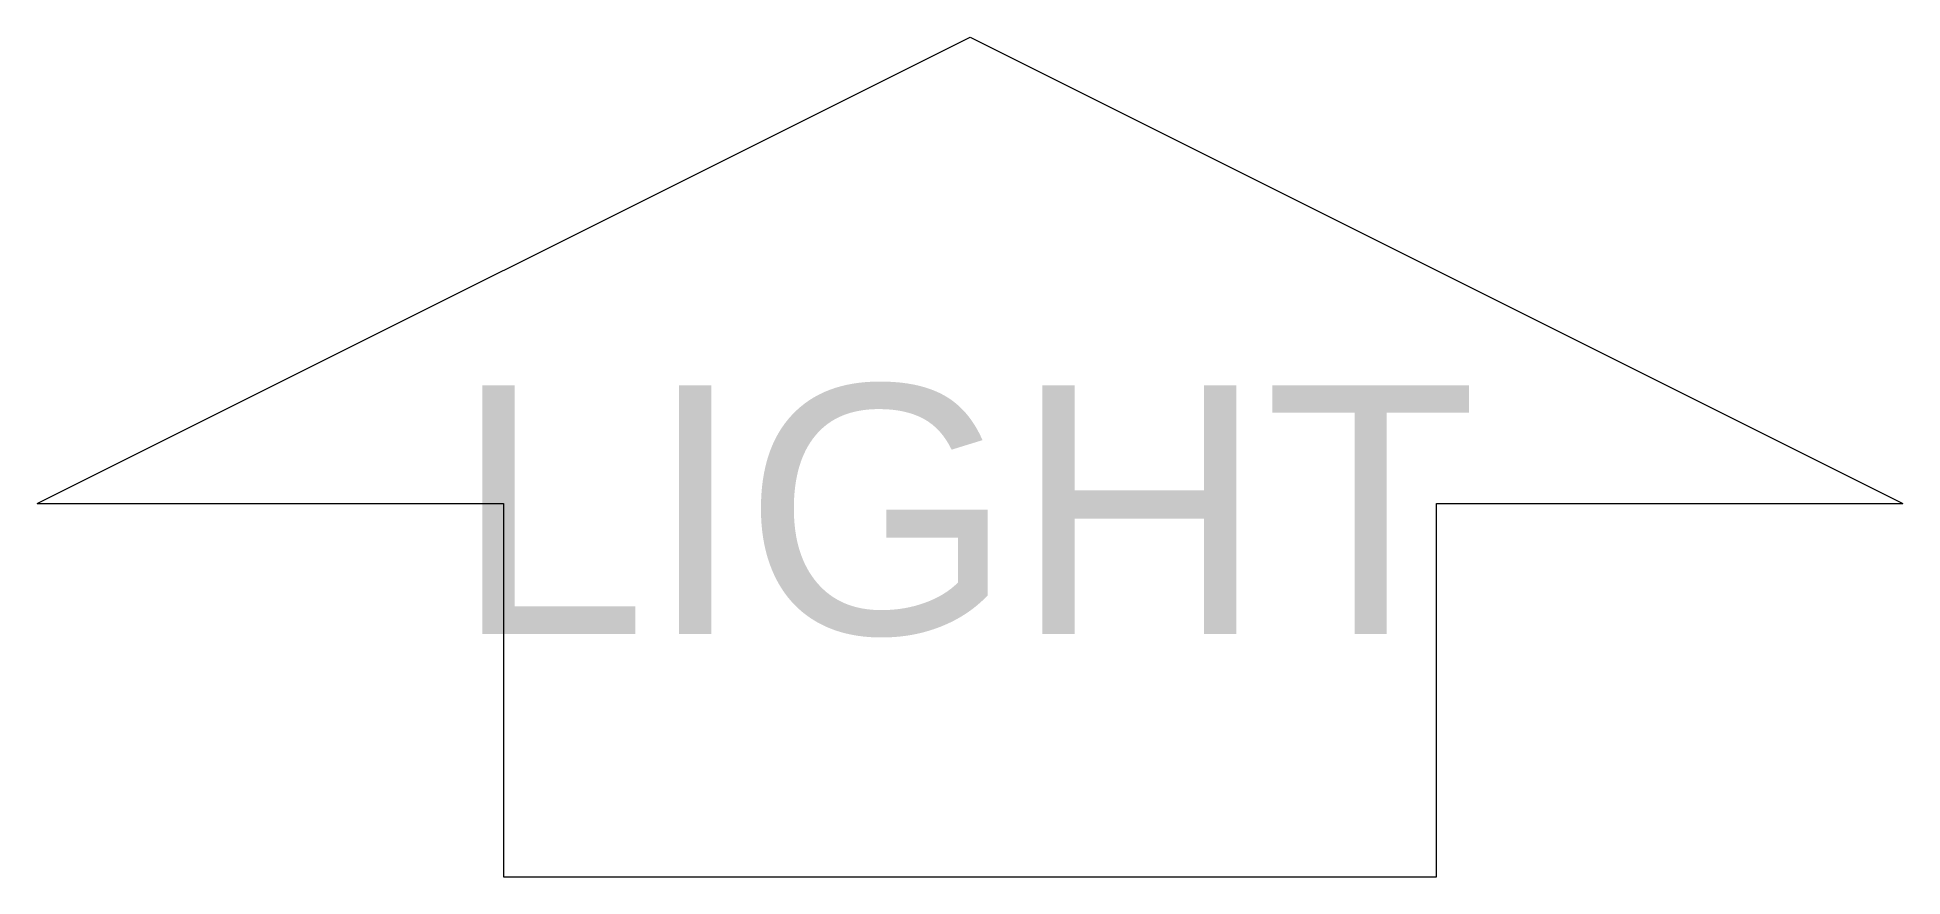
# Model space of a CAD drawing. Header units: inches. Extents: x -3.8 to 3.8, y 5.7 to 32.8.
# Drawn here: x -3.75 to 3.75, y 5.67 to 9.05 of the extents above.
import ezdxf

# ---------------------------------------------------------------- set-up
doc = ezdxf.new("R2010")
doc.units = ezdxf.units.IN
doc.header["$LTSCALE"] = 0.5
doc.header["$MEASUREMENT"] = 0
doc.layers.add('CUST DWG', color=7, linetype='CONTINUOUS', lineweight=20)
doc.styles.add('LSAD_Standard', font='arial.ttf')

msp = doc.modelspace()

# ---------------------------------------------------------------- linework, layer by layer
at = {"layer": 'CUST DWG', "ltscale": 0.5, "transparency": 16777216}
for p, q in [((-3.75, 7.1746), (0, 9.0496)), ((0, 9.0496), (3.75, 7.1746)), ((-3.75, 7.1746), (-1.875, 7.1746)), ((-1.875, 7.1746), (-1.875, 5.6746)), ((1.875, 5.6746), (1.875, 7.1746)), ((1.875, 7.1746), (3.75, 7.1746)), ((-1.875, 5.6746), (1.875, 5.6746))]:
    msp.add_line(p, q, dxfattribs=at)

# ---------------------------------------------------------------- texts
at = {"layer": 'CUST DWG', "ltscale": 0.5, "transparency": 16777216, "insert": (-0.019, 7.1435), "char_height": 1, "attachment_point": 5, "style": 'LSAD_Standard'}
msp.add_mtext_dynamic_manual_height_columns('LIGHT', width=3.54497, gutter_width=7.5, heights=[0], dxfattribs=at)

doc.saveas('drawing.dxf')
